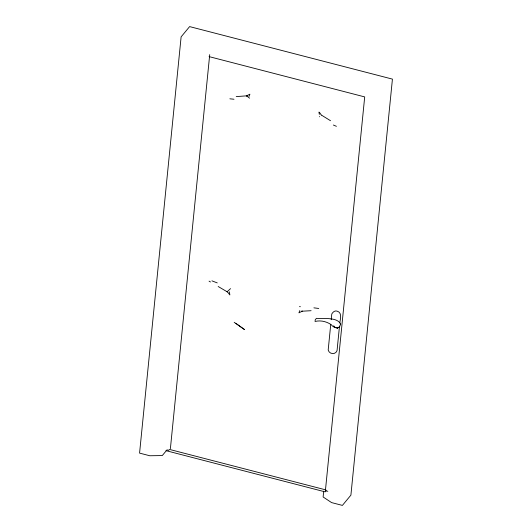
<?xml version="1.0" encoding="UTF-8"?>
<svg xmlns="http://www.w3.org/2000/svg" width="532" height="532" viewBox="0 0 532 532"><rect width="100%" height="100%" fill="white"/><g stroke="black" fill="none" stroke-linecap="round" stroke-linejoin="round"><path stroke-width="0.8" d="M319.685 116.508L319.606 116.781M227.377 291.523L227.344 291.902L218.16 286.495M170.393 448.629L209.714 54.636M330.718 324.633L328.191 349.976C329.122 354.239 335.512 355.043 337.049 350.661L339.496 326.136M331.21 319.725L331.782 314C332.813 312.158 334.741 310.382 337.015 311.114C342.369 312.464 340.334 319.007 339.822 322.864M323.702 491.196L323.123 496.981L331.596 502.6L342.402 505.4L350.901 495.132L392.43 79.115L189.618 26.6L181.119 36.868L139.57 453.111L149.765 455.751L162.287 455.565L166.988 449.892L168.93 450.391M337.574 327.346L337.069 328.49L337.86 327.532M249.016 96.452L249.907 94.191L246.648 95.807L246.868 96.206L246.915 95.826L236.241 96.598M299.822 310.568L298.924 312.843L302.176 311.227L301.957 310.834L301.917 311.213L311.1 310.708M326.169 490.704L325.192 491.881L165.991 450.657M229.385 291.829L229.864 294.967L227.277 291.616M227.091 291.789L230.549 288.643M337.168 327.692L337.767 327.453M299.489 306.632L300.374 306.691M229.871 98.806L233.994 99.238M313.9 307.842L318.754 308.474M336.497 327.759L335.12 327.373L333.644 325.77M209.056 56.611L364.699 96.91L325.398 490.677L327.825 491.302M169.056 449.307L325.85 489.906M211.949 280.849L217.262 282.911M333.358 125.027L336.417 126.31M209.069 281.142L210.473 281.967M330.518 120.717L321.574 115.185C321.853 116.335 319.792 112.245 318.961 112.072L319.333 114.407M234.186 322.299L244.594 329.634L235.975 323.429M246.648 95.807L249.555 98.187M340.533 323.968C339.915 329.8 333.65 328.217 331.25 324.673C326.568 321.534 320.597 320.051 315.064 321.474L315.237 319.772L316.42 318.336C323.104 318.874 337.295 316.939 340.533 323.968"/></g></svg>
